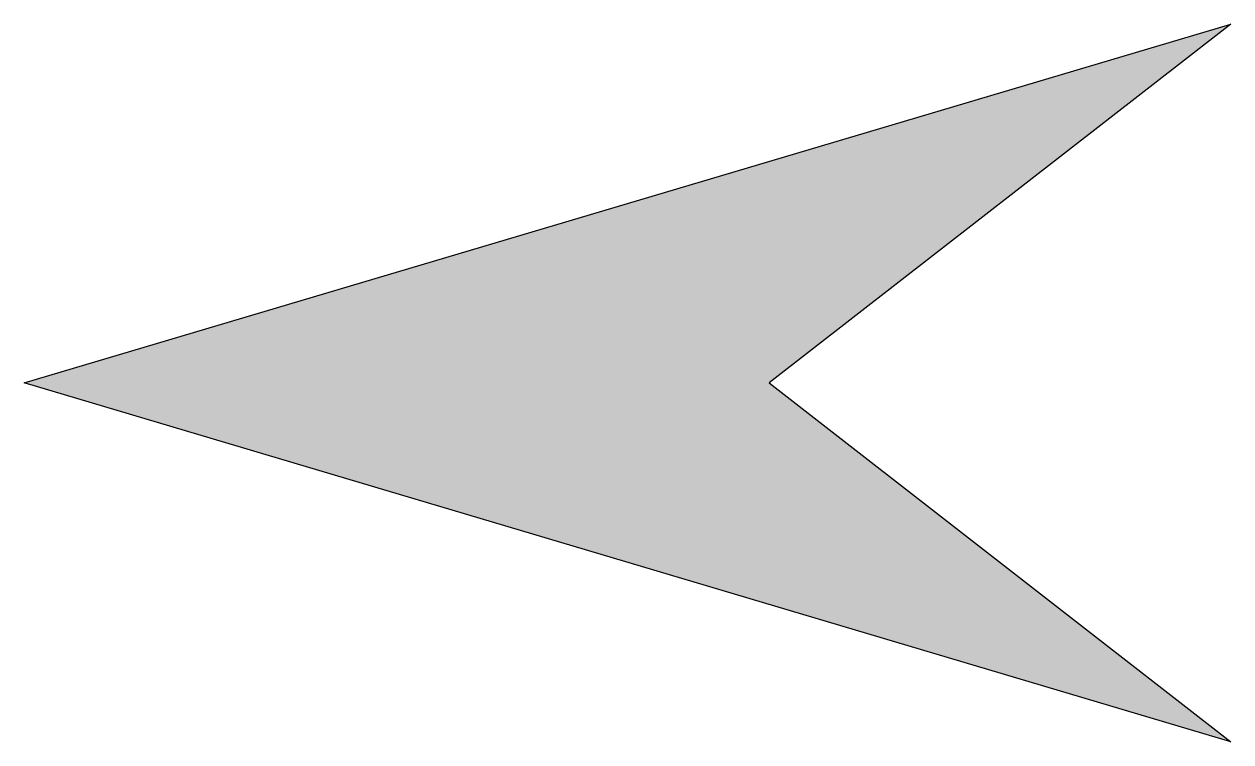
# Model space of a CAD drawing. Header units: millimetres. Extents: x 117.764 to 117.944, y 200.617 to 200.724.
import ezdxf

# ---------------------------------------------------------------- set-up
doc = ezdxf.new("R2010")
doc.units = ezdxf.units.MM

msp = doc.modelspace()

# ---------------------------------------------------------------- hatches: boundary and pattern name
msp.add_hatch(color=256).paths.add_polyline_path([(117.94377, 200.61735), (117.87488, 200.67087), (117.94377, 200.72438), (117.76366, 200.67087)])

# ---------------------------------------------------------------- linework, layer by layer
for p, q in [((117.76366, 200.67087), (117.94377, 200.72438)), ((117.94377, 200.72438), (117.87488, 200.67087)), ((117.94377, 200.61735), (117.76366, 200.67087)), ((117.87488, 200.67087), (117.94377, 200.61735))]:
    msp.add_line(p, q)

doc.saveas('drawing.dxf')
